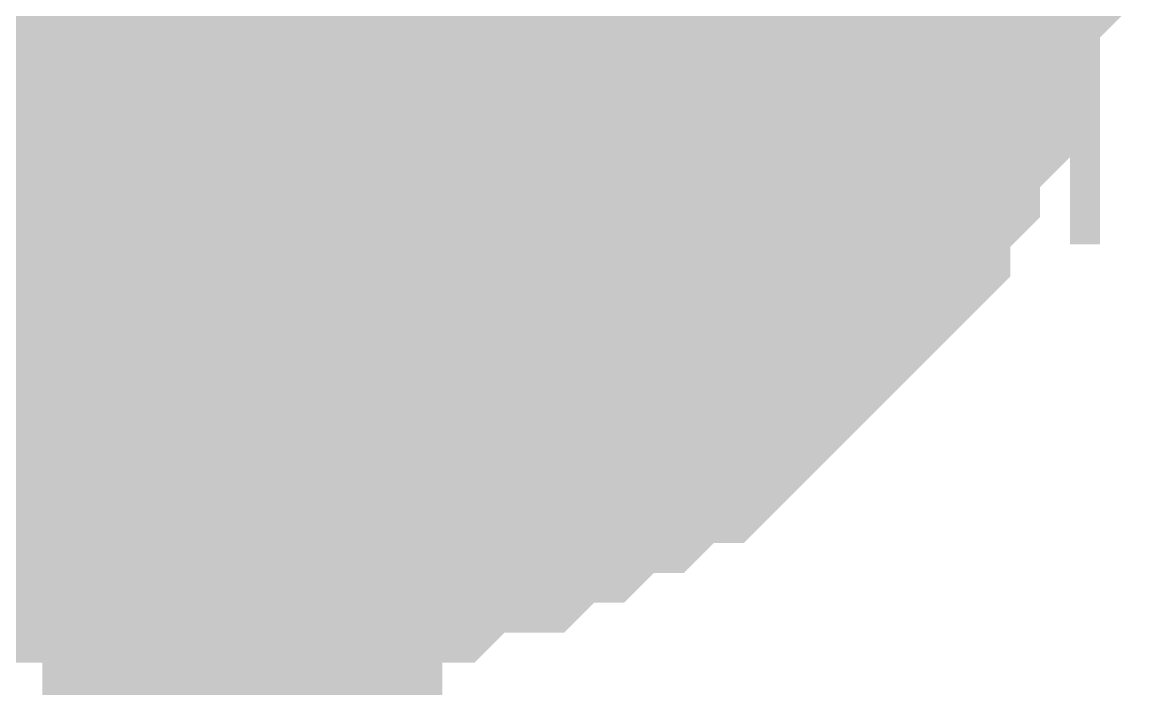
# Model space of a CAD drawing. Header units: inches. Extents: x 0 to 594, y 0 to 420.
# Drawn here: x 549.845 to 550.675, y 191.823 to 192.323 of the extents above; entities that cross this region are included whole.
import ezdxf

# ---------------------------------------------------------------- set-up
doc = ezdxf.new("R2010")
doc.units = ezdxf.units.IN
doc.layers.add('Sheet', color=255, linetype='Continuous')

msp = doc.modelspace()

# ---------------------------------------------------------------- linework, layer by layer
at = {"layer": 'Sheet'}
msp.add_lwpolyline([(549.74602, 192.50001, 0.508, 0.508, 1), (550.25402, 192.50001, 0.508, 0.508, 1)], format="xyseb", close=True, dxfattribs=at)
for points in [[(550.52511, 192.48507, 0.29972, 0.29972, 0), (550.52511, 192.46267, 0.29972, 0.29972, 0), (550.52511, 192.44027, 0.29972, 0.29972, 0), (550.52511, 192.41788, 0.29972, 0.29972, 0), (550.52511, 192.39548, 0.29972, 0.29972, 0), (550.50272, 192.37308, 0.29972, 0.29972, 0), (550.50272, 192.35068, 0.29972, 0.29972, 0), (550.50272, 192.30589, 0.29972, 0.29972, 0), (550.48032, 192.30589, 0.29972, 0.29972, 0), (550.48032, 192.28349, 0.29972, 0.29972, 0), (550.45792, 192.26109, 0.29972, 0.29972, 0), (550.45792, 192.23869, 0.29972, 0.29972, 0), (550.43552, 192.2163, 0.29972, 0.29972, 0), (550.43552, 192.1939, 0.29972, 0.29972, 0), (550.41312, 192.1715, 0.29972, 0.29972, 0), (550.39072, 192.1491, 0.29972, 0.29972, 0), (550.36833, 192.12671, 0.29972, 0.29972, 0), (550.36833, 192.12671, 0.29972, 0.29972, 0), (550.34593, 192.10431, 0.29972, 0.29972, 0), (550.32353, 192.08191, 0.29972, 0.29972, 0), (550.30113, 192.08191, 0.29972, 0.29972, 0), (550.27873, 192.05951, 0.29972, 0.29972, 0), (550.25634, 192.05951, 0.29972, 0.29972, 0), (550.23394, 192.03712, 0.29972, 0.29972, 0), (550.21154, 192.03712, 0.29972, 0.29972, 0), (550.18914, 192.01472, 0.29972, 0.29972, 0), (550.16674, 192.01472, 0.29972, 0.29972, 0), (550.14434, 192.01472, 0.29972, 0.29972, 0), (550.12195, 191.99232, 0.29972, 0.29972, 0), (550.09955, 191.99232, 0.29972, 0.29972, 0), (550.05475, 191.99232, 0.29972, 0.29972, 0), (550.03235, 191.99232, 0.29972, 0.29972, 0), (550.00996, 191.99232, 0.29972, 0.29972, 0)], [(550.52511, 192.48507, 0.29972, 0.29972, 0), (550.52511, 192.46267, 0.29972, 0.29972, 0), (550.52511, 192.44027, 0.29972, 0.29972, 0), (550.52511, 192.41788, 0.29972, 0.29972, 0), (550.52511, 192.39548, 0.29972, 0.29972, 0), (550.50272, 192.37308, 0.29972, 0.29972, 0), (550.50272, 192.35068, 0.29972, 0.29972, 0), (550.50272, 192.30589, 0.29972, 0.29972, 0), (550.48032, 192.30589, 0.29972, 0.29972, 0), (550.48032, 192.28349, 0.29972, 0.29972, 0), (550.45792, 192.26109, 0.29972, 0.29972, 0), (550.45792, 192.23869, 0.29972, 0.29972, 0), (550.43552, 192.2163, 0.29972, 0.29972, 0), (550.43552, 192.1939, 0.29972, 0.29972, 0), (550.41312, 192.1715, 0.29972, 0.29972, 0), (550.39072, 192.1491, 0.29972, 0.29972, 0), (550.36833, 192.12671, 0.29972, 0.29972, 0), (550.36833, 192.12671, 0.29972, 0.29972, 0), (550.34593, 192.10431, 0.29972, 0.29972, 0), (550.32353, 192.08191, 0.29972, 0.29972, 0), (550.30113, 192.08191, 0.29972, 0.29972, 0), (550.27873, 192.05951, 0.29972, 0.29972, 0), (550.25634, 192.05951, 0.29972, 0.29972, 0), (550.23394, 192.03712, 0.29972, 0.29972, 0), (550.21154, 192.03712, 0.29972, 0.29972, 0), (550.18914, 192.01472, 0.29972, 0.29972, 0), (550.16674, 192.01472, 0.29972, 0.29972, 0), (550.14434, 192.01472, 0.29972, 0.29972, 0), (550.12195, 191.99232, 0.29972, 0.29972, 0), (550.09955, 191.99232, 0.29972, 0.29972, 0), (550.05475, 191.99232, 0.29972, 0.29972, 0), (550.03235, 191.99232, 0.29972, 0.29972, 0), (550.00996, 191.99232, 0.29972, 0.29972, 0)], [(550.52511, 192.48507, 0.29972, 0.29972, 0), (550.52511, 192.46267, 0.29972, 0.29972, 0), (550.52511, 192.44027, 0.29972, 0.29972, 0), (550.52511, 192.41788, 0.29972, 0.29972, 0), (550.52511, 192.39548, 0.29972, 0.29972, 0), (550.50272, 192.37308, 0.29972, 0.29972, 0), (550.50272, 192.35068, 0.29972, 0.29972, 0), (550.50272, 192.30589, 0.29972, 0.29972, 0), (550.48032, 192.30589, 0.29972, 0.29972, 0), (550.48032, 192.28349, 0.29972, 0.29972, 0), (550.45792, 192.26109, 0.29972, 0.29972, 0), (550.45792, 192.23869, 0.29972, 0.29972, 0), (550.43552, 192.2163, 0.29972, 0.29972, 0), (550.43552, 192.1939, 0.29972, 0.29972, 0), (550.41312, 192.1715, 0.29972, 0.29972, 0), (550.39072, 192.1491, 0.29972, 0.29972, 0), (550.36833, 192.12671, 0.29972, 0.29972, 0), (550.36833, 192.12671, 0.29972, 0.29972, 0), (550.34593, 192.10431, 0.29972, 0.29972, 0), (550.32353, 192.08191, 0.29972, 0.29972, 0), (550.30113, 192.08191, 0.29972, 0.29972, 0), (550.27873, 192.05951, 0.29972, 0.29972, 0), (550.25634, 192.05951, 0.29972, 0.29972, 0), (550.23394, 192.03712, 0.29972, 0.29972, 0), (550.21154, 192.03712, 0.29972, 0.29972, 0), (550.18914, 192.01472, 0.29972, 0.29972, 0), (550.16674, 192.01472, 0.29972, 0.29972, 0), (550.14434, 192.01472, 0.29972, 0.29972, 0), (550.12195, 191.99232, 0.29972, 0.29972, 0), (550.09955, 191.99232, 0.29972, 0.29972, 0), (550.05475, 191.99232, 0.29972, 0.29972, 0), (550.03235, 191.99232, 0.29972, 0.29972, 0), (550.00996, 191.99232, 0.29972, 0.29972, 0)], [(550.00996, 188.38631, 0.29972, 0.29972, 0), (550.00996, 192.48507, 0.29972, 0.29972, 0)], [(550.52511, 192.48507, 0.29972, 0.29972, 0), (550.52511, 192.46267, 0.29972, 0.29972, 0), (550.52511, 192.44027, 0.29972, 0.29972, 0), (550.52511, 192.41788, 0.29972, 0.29972, 0), (550.52511, 192.39548, 0.29972, 0.29972, 0), (550.50272, 192.37308, 0.29972, 0.29972, 0), (550.50272, 192.35068, 0.29972, 0.29972, 0), (550.50272, 192.30589, 0.29972, 0.29972, 0), (550.48032, 192.30589, 0.29972, 0.29972, 0), (550.48032, 192.28349, 0.29972, 0.29972, 0), (550.45792, 192.26109, 0.29972, 0.29972, 0), (550.45792, 192.23869, 0.29972, 0.29972, 0), (550.43552, 192.2163, 0.29972, 0.29972, 0), (550.43552, 192.1939, 0.29972, 0.29972, 0), (550.41312, 192.1715, 0.29972, 0.29972, 0), (550.39072, 192.1491, 0.29972, 0.29972, 0), (550.36833, 192.12671, 0.29972, 0.29972, 0), (550.36833, 192.12671, 0.29972, 0.29972, 0), (550.34593, 192.10431, 0.29972, 0.29972, 0), (550.32353, 192.08191, 0.29972, 0.29972, 0), (550.30113, 192.08191, 0.29972, 0.29972, 0), (550.27873, 192.05951, 0.29972, 0.29972, 0), (550.25634, 192.05951, 0.29972, 0.29972, 0), (550.23394, 192.03712, 0.29972, 0.29972, 0), (550.21154, 192.03712, 0.29972, 0.29972, 0), (550.18914, 192.01472, 0.29972, 0.29972, 0), (550.16674, 192.01472, 0.29972, 0.29972, 0), (550.14434, 192.01472, 0.29972, 0.29972, 0), (550.12195, 191.99232, 0.29972, 0.29972, 0), (550.09955, 191.99232, 0.29972, 0.29972, 0), (550.05475, 191.99232, 0.29972, 0.29972, 0), (550.03235, 191.99232, 0.29972, 0.29972, 0), (550.00996, 191.99232, 0.29972, 0.29972, 0)], [(550.52511, 192.48507, 0.29972, 0.29972, 0), (550.52511, 192.46267, 0.29972, 0.29972, 0), (550.52511, 192.44027, 0.29972, 0.29972, 0), (550.52511, 192.41788, 0.29972, 0.29972, 0), (550.52511, 192.39548, 0.29972, 0.29972, 0), (550.50272, 192.37308, 0.29972, 0.29972, 0), (550.50272, 192.35068, 0.29972, 0.29972, 0), (550.50272, 192.30589, 0.29972, 0.29972, 0), (550.48032, 192.30589, 0.29972, 0.29972, 0), (550.48032, 192.28349, 0.29972, 0.29972, 0), (550.45792, 192.26109, 0.29972, 0.29972, 0), (550.45792, 192.23869, 0.29972, 0.29972, 0), (550.43552, 192.2163, 0.29972, 0.29972, 0), (550.43552, 192.1939, 0.29972, 0.29972, 0), (550.41312, 192.1715, 0.29972, 0.29972, 0), (550.39072, 192.1491, 0.29972, 0.29972, 0), (550.36833, 192.12671, 0.29972, 0.29972, 0), (550.36833, 192.12671, 0.29972, 0.29972, 0), (550.34593, 192.10431, 0.29972, 0.29972, 0), (550.32353, 192.08191, 0.29972, 0.29972, 0), (550.30113, 192.08191, 0.29972, 0.29972, 0), (550.27873, 192.05951, 0.29972, 0.29972, 0), (550.25634, 192.05951, 0.29972, 0.29972, 0), (550.23394, 192.03712, 0.29972, 0.29972, 0), (550.21154, 192.03712, 0.29972, 0.29972, 0), (550.18914, 192.01472, 0.29972, 0.29972, 0), (550.16674, 192.01472, 0.29972, 0.29972, 0), (550.14434, 192.01472, 0.29972, 0.29972, 0), (550.12195, 191.99232, 0.29972, 0.29972, 0), (550.09955, 191.99232, 0.29972, 0.29972, 0), (550.05475, 191.99232, 0.29972, 0.29972, 0), (550.03235, 191.99232, 0.29972, 0.29972, 0), (550.00996, 191.99232, 0.29972, 0.29972, 0)], [(550.52511, 192.48507, 0.29972, 0.29972, 0), (550.52511, 192.46267, 0.29972, 0.29972, 0), (550.52511, 192.44027, 0.29972, 0.29972, 0), (550.52511, 192.41788, 0.29972, 0.29972, 0), (550.52511, 192.39548, 0.29972, 0.29972, 0), (550.50272, 192.37308, 0.29972, 0.29972, 0), (550.50272, 192.35068, 0.29972, 0.29972, 0), (550.50272, 192.30589, 0.29972, 0.29972, 0), (550.48032, 192.30589, 0.29972, 0.29972, 0), (550.48032, 192.28349, 0.29972, 0.29972, 0), (550.45792, 192.26109, 0.29972, 0.29972, 0), (550.45792, 192.23869, 0.29972, 0.29972, 0), (550.43552, 192.2163, 0.29972, 0.29972, 0), (550.43552, 192.1939, 0.29972, 0.29972, 0), (550.41312, 192.1715, 0.29972, 0.29972, 0), (550.39072, 192.1491, 0.29972, 0.29972, 0), (550.36833, 192.12671, 0.29972, 0.29972, 0), (550.36833, 192.12671, 0.29972, 0.29972, 0), (550.34593, 192.10431, 0.29972, 0.29972, 0), (550.32353, 192.08191, 0.29972, 0.29972, 0), (550.30113, 192.08191, 0.29972, 0.29972, 0), (550.27873, 192.05951, 0.29972, 0.29972, 0), (550.25634, 192.05951, 0.29972, 0.29972, 0), (550.23394, 192.03712, 0.29972, 0.29972, 0), (550.21154, 192.03712, 0.29972, 0.29972, 0), (550.18914, 192.01472, 0.29972, 0.29972, 0), (550.16674, 192.01472, 0.29972, 0.29972, 0), (550.14434, 192.01472, 0.29972, 0.29972, 0), (550.12195, 191.99232, 0.29972, 0.29972, 0), (550.09955, 191.99232, 0.29972, 0.29972, 0), (550.05475, 191.99232, 0.29972, 0.29972, 0), (550.03235, 191.99232, 0.29972, 0.29972, 0), (550.00996, 191.99232, 0.29972, 0.29972, 0)], [(550.52511, 192.48507, 0.29972, 0.29972, 0), (550.52511, 192.46267, 0.29972, 0.29972, 0), (550.52511, 192.44027, 0.29972, 0.29972, 0), (550.52511, 192.41788, 0.29972, 0.29972, 0), (550.52511, 192.39548, 0.29972, 0.29972, 0), (550.50272, 192.37308, 0.29972, 0.29972, 0), (550.50272, 192.35068, 0.29972, 0.29972, 0), (550.50272, 192.30589, 0.29972, 0.29972, 0), (550.48032, 192.30589, 0.29972, 0.29972, 0), (550.48032, 192.28349, 0.29972, 0.29972, 0), (550.45792, 192.26109, 0.29972, 0.29972, 0), (550.45792, 192.23869, 0.29972, 0.29972, 0), (550.43552, 192.2163, 0.29972, 0.29972, 0), (550.43552, 192.1939, 0.29972, 0.29972, 0), (550.41312, 192.1715, 0.29972, 0.29972, 0), (550.39072, 192.1491, 0.29972, 0.29972, 0), (550.36833, 192.12671, 0.29972, 0.29972, 0), (550.36833, 192.12671, 0.29972, 0.29972, 0), (550.34593, 192.10431, 0.29972, 0.29972, 0), (550.32353, 192.08191, 0.29972, 0.29972, 0), (550.30113, 192.08191, 0.29972, 0.29972, 0), (550.27873, 192.05951, 0.29972, 0.29972, 0), (550.25634, 192.05951, 0.29972, 0.29972, 0), (550.23394, 192.03712, 0.29972, 0.29972, 0), (550.21154, 192.03712, 0.29972, 0.29972, 0), (550.18914, 192.01472, 0.29972, 0.29972, 0), (550.16674, 192.01472, 0.29972, 0.29972, 0), (550.14434, 192.01472, 0.29972, 0.29972, 0), (550.12195, 191.99232, 0.29972, 0.29972, 0), (550.09955, 191.99232, 0.29972, 0.29972, 0), (550.05475, 191.99232, 0.29972, 0.29972, 0), (550.03235, 191.99232, 0.29972, 0.29972, 0), (550.00996, 191.99232, 0.29972, 0.29972, 0)], [(550.52511, 192.48507, 0.29972, 0.29972, 0), (550.52511, 192.46267, 0.29972, 0.29972, 0), (550.52511, 192.44027, 0.29972, 0.29972, 0), (550.52511, 192.41788, 0.29972, 0.29972, 0), (550.52511, 192.39548, 0.29972, 0.29972, 0), (550.50272, 192.37308, 0.29972, 0.29972, 0), (550.50272, 192.35068, 0.29972, 0.29972, 0), (550.50272, 192.30589, 0.29972, 0.29972, 0), (550.48032, 192.30589, 0.29972, 0.29972, 0), (550.48032, 192.28349, 0.29972, 0.29972, 0), (550.45792, 192.26109, 0.29972, 0.29972, 0), (550.45792, 192.23869, 0.29972, 0.29972, 0), (550.43552, 192.2163, 0.29972, 0.29972, 0), (550.43552, 192.1939, 0.29972, 0.29972, 0), (550.41312, 192.1715, 0.29972, 0.29972, 0), (550.39072, 192.1491, 0.29972, 0.29972, 0), (550.36833, 192.12671, 0.29972, 0.29972, 0), (550.36833, 192.12671, 0.29972, 0.29972, 0), (550.34593, 192.10431, 0.29972, 0.29972, 0), (550.32353, 192.08191, 0.29972, 0.29972, 0), (550.30113, 192.08191, 0.29972, 0.29972, 0), (550.27873, 192.05951, 0.29972, 0.29972, 0), (550.25634, 192.05951, 0.29972, 0.29972, 0), (550.23394, 192.03712, 0.29972, 0.29972, 0), (550.21154, 192.03712, 0.29972, 0.29972, 0), (550.18914, 192.01472, 0.29972, 0.29972, 0), (550.16674, 192.01472, 0.29972, 0.29972, 0), (550.14434, 192.01472, 0.29972, 0.29972, 0), (550.12195, 191.99232, 0.29972, 0.29972, 0), (550.09955, 191.99232, 0.29972, 0.29972, 0), (550.05475, 191.99232, 0.29972, 0.29972, 0), (550.03235, 191.99232, 0.29972, 0.29972, 0), (550.00996, 191.99232, 0.29972, 0.29972, 0)], [(550.50272, 192.37308, 0.09906, 0.09906, 0), (550.50272, 192.35068, 0.09906, 0.09906, 0), (550.50272, 192.30589, 0.09906, 0.09906, 0), (550.48032, 192.30589, 0.09906, 0.09906, 0), (550.48032, 192.28349, 0.09906, 0.09906, 0), (550.45792, 192.26109, 0.09906, 0.09906, 0), (550.45792, 192.23869, 0.09906, 0.09906, 0), (550.43552, 192.2163, 0.09906, 0.09906, 0), (550.43552, 192.1939, 0.09906, 0.09906, 0), (550.41312, 192.1715, 0.09906, 0.09906, 0), (550.39072, 192.1491, 0.09906, 0.09906, 0), (550.36833, 192.12671, 0.09906, 0.09906, 0), (550.36833, 192.12671, 0.09906, 0.09906, 0), (550.34593, 192.10431, 0.09906, 0.09906, 0), (550.32353, 192.08191, 0.09906, 0.09906, 0), (550.30113, 192.08191, 0.09906, 0.09906, 0), (550.27873, 192.05951, 0.09906, 0.09906, 0), (550.25634, 192.05951, 0.09906, 0.09906, 0), (550.23394, 192.03712, 0.09906, 0.09906, 0), (550.21154, 192.03712, 0.09906, 0.09906, 0), (550.18914, 192.01472, 0.09906, 0.09906, 0), (550.16674, 192.01472, 0.09906, 0.09906, 0), (550.14434, 192.01472, 0.09906, 0.09906, 0), (550.12195, 191.99232, 0.09906, 0.09906, 0), (550.09955, 191.99232, 0.09906, 0.09906, 0), (550.05475, 191.99232, 0.09906, 0.09906, 0), (550.03235, 191.99232, 0.09906, 0.09906, 0), (550.00996, 191.99232, 0.09906, 0.09906, 0)], [(550.50272, 192.37308, 0.09906, 0.09906, 0), (550.50272, 192.35068, 0.09906, 0.09906, 0), (550.50272, 192.30589, 0.09906, 0.09906, 0), (550.48032, 192.30589, 0.09906, 0.09906, 0), (550.48032, 192.28349, 0.09906, 0.09906, 0), (550.45792, 192.26109, 0.09906, 0.09906, 0), (550.45792, 192.23869, 0.09906, 0.09906, 0), (550.43552, 192.2163, 0.09906, 0.09906, 0), (550.43552, 192.1939, 0.09906, 0.09906, 0), (550.41312, 192.1715, 0.09906, 0.09906, 0), (550.39072, 192.1491, 0.09906, 0.09906, 0), (550.36833, 192.12671, 0.09906, 0.09906, 0), (550.36833, 192.12671, 0.09906, 0.09906, 0), (550.34593, 192.10431, 0.09906, 0.09906, 0), (550.32353, 192.08191, 0.09906, 0.09906, 0), (550.30113, 192.08191, 0.09906, 0.09906, 0), (550.27873, 192.05951, 0.09906, 0.09906, 0), (550.25634, 192.05951, 0.09906, 0.09906, 0), (550.23394, 192.03712, 0.09906, 0.09906, 0), (550.21154, 192.03712, 0.09906, 0.09906, 0), (550.18914, 192.01472, 0.09906, 0.09906, 0), (550.16674, 192.01472, 0.09906, 0.09906, 0), (550.14434, 192.01472, 0.09906, 0.09906, 0), (550.12195, 191.99232, 0.09906, 0.09906, 0), (550.09955, 191.99232, 0.09906, 0.09906, 0), (550.05475, 191.99232, 0.09906, 0.09906, 0), (550.03235, 191.99232, 0.09906, 0.09906, 0), (550.00996, 191.99232, 0.09906, 0.09906, 0)], [(550.50272, 192.37308, 0.09906, 0.09906, 0), (550.50272, 192.35068, 0.09906, 0.09906, 0), (550.50272, 192.30589, 0.09906, 0.09906, 0), (550.48032, 192.30589, 0.09906, 0.09906, 0), (550.48032, 192.28349, 0.09906, 0.09906, 0), (550.45792, 192.26109, 0.09906, 0.09906, 0), (550.45792, 192.23869, 0.09906, 0.09906, 0), (550.43552, 192.2163, 0.09906, 0.09906, 0), (550.43552, 192.1939, 0.09906, 0.09906, 0), (550.41312, 192.1715, 0.09906, 0.09906, 0), (550.39072, 192.1491, 0.09906, 0.09906, 0), (550.36833, 192.12671, 0.09906, 0.09906, 0), (550.36833, 192.12671, 0.09906, 0.09906, 0), (550.34593, 192.10431, 0.09906, 0.09906, 0), (550.32353, 192.08191, 0.09906, 0.09906, 0), (550.30113, 192.08191, 0.09906, 0.09906, 0), (550.27873, 192.05951, 0.09906, 0.09906, 0), (550.25634, 192.05951, 0.09906, 0.09906, 0), (550.23394, 192.03712, 0.09906, 0.09906, 0), (550.21154, 192.03712, 0.09906, 0.09906, 0), (550.18914, 192.01472, 0.09906, 0.09906, 0), (550.16674, 192.01472, 0.09906, 0.09906, 0), (550.14434, 192.01472, 0.09906, 0.09906, 0), (550.12195, 191.99232, 0.09906, 0.09906, 0), (550.09955, 191.99232, 0.09906, 0.09906, 0), (550.05475, 191.99232, 0.09906, 0.09906, 0), (550.03235, 191.99232, 0.09906, 0.09906, 0), (550.00996, 191.99232, 0.09906, 0.09906, 0)], [(550.50272, 192.37308, 0.09906, 0.09906, 0), (550.50272, 192.35068, 0.09906, 0.09906, 0), (550.50272, 192.30589, 0.09906, 0.09906, 0), (550.48032, 192.30589, 0.09906, 0.09906, 0), (550.48032, 192.28349, 0.09906, 0.09906, 0), (550.45792, 192.26109, 0.09906, 0.09906, 0), (550.45792, 192.23869, 0.09906, 0.09906, 0), (550.43552, 192.2163, 0.09906, 0.09906, 0), (550.43552, 192.1939, 0.09906, 0.09906, 0), (550.41312, 192.1715, 0.09906, 0.09906, 0), (550.39072, 192.1491, 0.09906, 0.09906, 0), (550.36833, 192.12671, 0.09906, 0.09906, 0), (550.36833, 192.12671, 0.09906, 0.09906, 0), (550.34593, 192.10431, 0.09906, 0.09906, 0), (550.32353, 192.08191, 0.09906, 0.09906, 0), (550.30113, 192.08191, 0.09906, 0.09906, 0), (550.27873, 192.05951, 0.09906, 0.09906, 0), (550.25634, 192.05951, 0.09906, 0.09906, 0), (550.23394, 192.03712, 0.09906, 0.09906, 0), (550.21154, 192.03712, 0.09906, 0.09906, 0), (550.18914, 192.01472, 0.09906, 0.09906, 0), (550.16674, 192.01472, 0.09906, 0.09906, 0), (550.14434, 192.01472, 0.09906, 0.09906, 0), (550.12195, 191.99232, 0.09906, 0.09906, 0), (550.09955, 191.99232, 0.09906, 0.09906, 0), (550.05475, 191.99232, 0.09906, 0.09906, 0), (550.03235, 191.99232, 0.09906, 0.09906, 0), (550.00996, 191.99232, 0.09906, 0.09906, 0)], [(550.50272, 192.37308, 0.09906, 0.09906, 0), (550.50272, 192.35068, 0.09906, 0.09906, 0), (550.50272, 192.30589, 0.09906, 0.09906, 0), (550.48032, 192.30589, 0.09906, 0.09906, 0), (550.48032, 192.28349, 0.09906, 0.09906, 0), (550.45792, 192.26109, 0.09906, 0.09906, 0), (550.45792, 192.23869, 0.09906, 0.09906, 0), (550.43552, 192.2163, 0.09906, 0.09906, 0), (550.43552, 192.1939, 0.09906, 0.09906, 0), (550.41312, 192.1715, 0.09906, 0.09906, 0), (550.39072, 192.1491, 0.09906, 0.09906, 0), (550.36833, 192.12671, 0.09906, 0.09906, 0), (550.36833, 192.12671, 0.09906, 0.09906, 0), (550.34593, 192.10431, 0.09906, 0.09906, 0), (550.32353, 192.08191, 0.09906, 0.09906, 0), (550.30113, 192.08191, 0.09906, 0.09906, 0), (550.27873, 192.05951, 0.09906, 0.09906, 0), (550.25634, 192.05951, 0.09906, 0.09906, 0), (550.23394, 192.03712, 0.09906, 0.09906, 0), (550.21154, 192.03712, 0.09906, 0.09906, 0), (550.18914, 192.01472, 0.09906, 0.09906, 0), (550.16674, 192.01472, 0.09906, 0.09906, 0), (550.14434, 192.01472, 0.09906, 0.09906, 0), (550.12195, 191.99232, 0.09906, 0.09906, 0), (550.09955, 191.99232, 0.09906, 0.09906, 0), (550.05475, 191.99232, 0.09906, 0.09906, 0), (550.03235, 191.99232, 0.09906, 0.09906, 0), (550.00996, 191.99232, 0.09906, 0.09906, 0)], [(550.50272, 192.37308, 0.09906, 0.09906, 0), (550.50272, 192.35068, 0.09906, 0.09906, 0), (550.50272, 192.30589, 0.09906, 0.09906, 0), (550.48032, 192.30589, 0.09906, 0.09906, 0), (550.48032, 192.28349, 0.09906, 0.09906, 0), (550.45792, 192.26109, 0.09906, 0.09906, 0), (550.45792, 192.23869, 0.09906, 0.09906, 0), (550.43552, 192.2163, 0.09906, 0.09906, 0), (550.43552, 192.1939, 0.09906, 0.09906, 0), (550.41312, 192.1715, 0.09906, 0.09906, 0), (550.39072, 192.1491, 0.09906, 0.09906, 0), (550.36833, 192.12671, 0.09906, 0.09906, 0), (550.36833, 192.12671, 0.09906, 0.09906, 0), (550.34593, 192.10431, 0.09906, 0.09906, 0), (550.32353, 192.08191, 0.09906, 0.09906, 0), (550.30113, 192.08191, 0.09906, 0.09906, 0), (550.27873, 192.05951, 0.09906, 0.09906, 0), (550.25634, 192.05951, 0.09906, 0.09906, 0), (550.23394, 192.03712, 0.09906, 0.09906, 0), (550.21154, 192.03712, 0.09906, 0.09906, 0), (550.18914, 192.01472, 0.09906, 0.09906, 0), (550.16674, 192.01472, 0.09906, 0.09906, 0), (550.14434, 192.01472, 0.09906, 0.09906, 0), (550.12195, 191.99232, 0.09906, 0.09906, 0), (550.09955, 191.99232, 0.09906, 0.09906, 0), (550.05475, 191.99232, 0.09906, 0.09906, 0), (550.03235, 191.99232, 0.09906, 0.09906, 0), (550.00996, 191.99232, 0.09906, 0.09906, 0)], [(550.50272, 192.37308, 0.09906, 0.09906, 0), (550.50272, 192.35068, 0.09906, 0.09906, 0), (550.50272, 192.30589, 0.09906, 0.09906, 0), (550.48032, 192.30589, 0.09906, 0.09906, 0), (550.48032, 192.28349, 0.09906, 0.09906, 0), (550.45792, 192.26109, 0.09906, 0.09906, 0), (550.45792, 192.23869, 0.09906, 0.09906, 0), (550.43552, 192.2163, 0.09906, 0.09906, 0), (550.43552, 192.1939, 0.09906, 0.09906, 0), (550.41312, 192.1715, 0.09906, 0.09906, 0), (550.39072, 192.1491, 0.09906, 0.09906, 0), (550.36833, 192.12671, 0.09906, 0.09906, 0), (550.36833, 192.12671, 0.09906, 0.09906, 0), (550.34593, 192.10431, 0.09906, 0.09906, 0), (550.32353, 192.08191, 0.09906, 0.09906, 0), (550.30113, 192.08191, 0.09906, 0.09906, 0), (550.27873, 192.05951, 0.09906, 0.09906, 0), (550.25634, 192.05951, 0.09906, 0.09906, 0), (550.23394, 192.03712, 0.09906, 0.09906, 0), (550.21154, 192.03712, 0.09906, 0.09906, 0), (550.18914, 192.01472, 0.09906, 0.09906, 0), (550.16674, 192.01472, 0.09906, 0.09906, 0), (550.14434, 192.01472, 0.09906, 0.09906, 0), (550.12195, 191.99232, 0.09906, 0.09906, 0), (550.09955, 191.99232, 0.09906, 0.09906, 0), (550.05475, 191.99232, 0.09906, 0.09906, 0), (550.03235, 191.99232, 0.09906, 0.09906, 0), (550.00996, 191.99232, 0.09906, 0.09906, 0)], [(550.50272, 192.37308, 0.09906, 0.09906, 0), (550.50272, 192.35068, 0.09906, 0.09906, 0), (550.50272, 192.30589, 0.09906, 0.09906, 0), (550.48032, 192.30589, 0.09906, 0.09906, 0), (550.48032, 192.28349, 0.09906, 0.09906, 0), (550.45792, 192.26109, 0.09906, 0.09906, 0), (550.45792, 192.23869, 0.09906, 0.09906, 0), (550.43552, 192.2163, 0.09906, 0.09906, 0), (550.43552, 192.1939, 0.09906, 0.09906, 0), (550.41312, 192.1715, 0.09906, 0.09906, 0), (550.39072, 192.1491, 0.09906, 0.09906, 0), (550.36833, 192.12671, 0.09906, 0.09906, 0), (550.36833, 192.12671, 0.09906, 0.09906, 0), (550.34593, 192.10431, 0.09906, 0.09906, 0), (550.32353, 192.08191, 0.09906, 0.09906, 0), (550.30113, 192.08191, 0.09906, 0.09906, 0), (550.27873, 192.05951, 0.09906, 0.09906, 0), (550.25634, 192.05951, 0.09906, 0.09906, 0), (550.23394, 192.03712, 0.09906, 0.09906, 0), (550.21154, 192.03712, 0.09906, 0.09906, 0), (550.18914, 192.01472, 0.09906, 0.09906, 0), (550.16674, 192.01472, 0.09906, 0.09906, 0), (550.14434, 192.01472, 0.09906, 0.09906, 0), (550.12195, 191.99232, 0.09906, 0.09906, 0), (550.09955, 191.99232, 0.09906, 0.09906, 0), (550.05475, 191.99232, 0.09906, 0.09906, 0), (550.03235, 191.99232, 0.09906, 0.09906, 0), (550.00996, 191.99232, 0.09906, 0.09906, 0)], [(550.00996, 191.99232, 0.29972, 0.29972, 0), (549.98756, 191.99232, 0.29972, 0.29972, 0), (549.96516, 191.99232, 0.29972, 0.29972, 0), (549.92036, 191.99232, 0.29972, 0.29972, 0), (549.89796, 191.99232, 0.29972, 0.29972, 0), (549.87557, 192.01472, 0.29972, 0.29972, 0), (549.85317, 192.01472, 0.29972, 0.29972, 0), (549.83077, 192.01472, 0.29972, 0.29972, 0), (549.80837, 192.03712, 0.29972, 0.29972, 0), (549.78597, 192.03712, 0.29972, 0.29972, 0), (549.76358, 192.05951, 0.29972, 0.29972, 0), (549.74118, 192.05951, 0.29972, 0.29972, 0), (549.71878, 192.08191, 0.29972, 0.29972, 0), (549.69638, 192.08191, 0.29972, 0.29972, 0), (549.67398, 192.10431, 0.29972, 0.29972, 0)], [(550.00996, 191.99232, 0.29972, 0.29972, 0), (549.98756, 191.99232, 0.29972, 0.29972, 0), (549.96516, 191.99232, 0.29972, 0.29972, 0), (549.92036, 191.99232, 0.29972, 0.29972, 0), (549.89796, 191.99232, 0.29972, 0.29972, 0), (549.87557, 192.01472, 0.29972, 0.29972, 0), (549.85317, 192.01472, 0.29972, 0.29972, 0), (549.83077, 192.01472, 0.29972, 0.29972, 0), (549.80837, 192.03712, 0.29972, 0.29972, 0), (549.78597, 192.03712, 0.29972, 0.29972, 0), (549.76358, 192.05951, 0.29972, 0.29972, 0), (549.74118, 192.05951, 0.29972, 0.29972, 0), (549.71878, 192.08191, 0.29972, 0.29972, 0), (549.69638, 192.08191, 0.29972, 0.29972, 0), (549.67398, 192.10431, 0.29972, 0.29972, 0)], [(550.00996, 191.99232, 0.29972, 0.29972, 0), (549.98756, 191.99232, 0.29972, 0.29972, 0), (549.96516, 191.99232, 0.29972, 0.29972, 0), (549.92036, 191.99232, 0.29972, 0.29972, 0), (549.89796, 191.99232, 0.29972, 0.29972, 0), (549.87557, 192.01472, 0.29972, 0.29972, 0), (549.85317, 192.01472, 0.29972, 0.29972, 0), (549.83077, 192.01472, 0.29972, 0.29972, 0), (549.80837, 192.03712, 0.29972, 0.29972, 0), (549.78597, 192.03712, 0.29972, 0.29972, 0), (549.76358, 192.05951, 0.29972, 0.29972, 0), (549.74118, 192.05951, 0.29972, 0.29972, 0), (549.71878, 192.08191, 0.29972, 0.29972, 0), (549.69638, 192.08191, 0.29972, 0.29972, 0), (549.67398, 192.10431, 0.29972, 0.29972, 0)], [(550.00996, 191.99232, 0.29972, 0.29972, 0), (549.98756, 191.99232, 0.29972, 0.29972, 0), (549.96516, 191.99232, 0.29972, 0.29972, 0), (549.92036, 191.99232, 0.29972, 0.29972, 0), (549.89796, 191.99232, 0.29972, 0.29972, 0), (549.87557, 192.01472, 0.29972, 0.29972, 0), (549.85317, 192.01472, 0.29972, 0.29972, 0), (549.83077, 192.01472, 0.29972, 0.29972, 0), (549.80837, 192.03712, 0.29972, 0.29972, 0), (549.78597, 192.03712, 0.29972, 0.29972, 0), (549.76358, 192.05951, 0.29972, 0.29972, 0), (549.74118, 192.05951, 0.29972, 0.29972, 0), (549.71878, 192.08191, 0.29972, 0.29972, 0), (549.69638, 192.08191, 0.29972, 0.29972, 0), (549.67398, 192.10431, 0.29972, 0.29972, 0)], [(550.00996, 191.99232, 0.29972, 0.29972, 0), (549.98756, 191.99232, 0.29972, 0.29972, 0), (549.96516, 191.99232, 0.29972, 0.29972, 0), (549.92036, 191.99232, 0.29972, 0.29972, 0), (549.89796, 191.99232, 0.29972, 0.29972, 0), (549.87557, 192.01472, 0.29972, 0.29972, 0), (549.85317, 192.01472, 0.29972, 0.29972, 0), (549.83077, 192.01472, 0.29972, 0.29972, 0), (549.80837, 192.03712, 0.29972, 0.29972, 0), (549.78597, 192.03712, 0.29972, 0.29972, 0), (549.76358, 192.05951, 0.29972, 0.29972, 0), (549.74118, 192.05951, 0.29972, 0.29972, 0), (549.71878, 192.08191, 0.29972, 0.29972, 0), (549.69638, 192.08191, 0.29972, 0.29972, 0), (549.67398, 192.10431, 0.29972, 0.29972, 0)], [(550.00996, 191.99232, 0.29972, 0.29972, 0), (549.98756, 191.99232, 0.29972, 0.29972, 0), (549.96516, 191.99232, 0.29972, 0.29972, 0), (549.92036, 191.99232, 0.29972, 0.29972, 0), (549.89796, 191.99232, 0.29972, 0.29972, 0), (549.87557, 192.01472, 0.29972, 0.29972, 0), (549.85317, 192.01472, 0.29972, 0.29972, 0), (549.83077, 192.01472, 0.29972, 0.29972, 0), (549.80837, 192.03712, 0.29972, 0.29972, 0), (549.78597, 192.03712, 0.29972, 0.29972, 0), (549.76358, 192.05951, 0.29972, 0.29972, 0), (549.74118, 192.05951, 0.29972, 0.29972, 0), (549.71878, 192.08191, 0.29972, 0.29972, 0), (549.69638, 192.08191, 0.29972, 0.29972, 0), (549.67398, 192.10431, 0.29972, 0.29972, 0)], [(550.00996, 191.99232, 0.29972, 0.29972, 0), (549.98756, 191.99232, 0.29972, 0.29972, 0), (549.96516, 191.99232, 0.29972, 0.29972, 0), (549.92036, 191.99232, 0.29972, 0.29972, 0), (549.89796, 191.99232, 0.29972, 0.29972, 0), (549.87557, 192.01472, 0.29972, 0.29972, 0), (549.85317, 192.01472, 0.29972, 0.29972, 0), (549.83077, 192.01472, 0.29972, 0.29972, 0), (549.80837, 192.03712, 0.29972, 0.29972, 0), (549.78597, 192.03712, 0.29972, 0.29972, 0), (549.76358, 192.05951, 0.29972, 0.29972, 0), (549.74118, 192.05951, 0.29972, 0.29972, 0), (549.71878, 192.08191, 0.29972, 0.29972, 0), (549.69638, 192.08191, 0.29972, 0.29972, 0), (549.67398, 192.10431, 0.29972, 0.29972, 0)], [(550.00996, 191.99232, 0.29972, 0.29972, 0), (549.98756, 191.99232, 0.29972, 0.29972, 0), (549.96516, 191.99232, 0.29972, 0.29972, 0), (549.92036, 191.99232, 0.29972, 0.29972, 0), (549.89796, 191.99232, 0.29972, 0.29972, 0), (549.87557, 192.01472, 0.29972, 0.29972, 0), (549.85317, 192.01472, 0.29972, 0.29972, 0), (549.83077, 192.01472, 0.29972, 0.29972, 0), (549.80837, 192.03712, 0.29972, 0.29972, 0), (549.78597, 192.03712, 0.29972, 0.29972, 0), (549.76358, 192.05951, 0.29972, 0.29972, 0), (549.74118, 192.05951, 0.29972, 0.29972, 0), (549.71878, 192.08191, 0.29972, 0.29972, 0), (549.69638, 192.08191, 0.29972, 0.29972, 0), (549.67398, 192.10431, 0.29972, 0.29972, 0)], [(550.00996, 191.99232, 0.09906, 0.09906, 0), (549.98756, 191.99232, 0.09906, 0.09906, 0), (549.96516, 191.99232, 0.09906, 0.09906, 0), (549.92036, 191.99232, 0.09906, 0.09906, 0), (549.89796, 191.99232, 0.09906, 0.09906, 0), (549.87557, 192.01472, 0.09906, 0.09906, 0), (549.85317, 192.01472, 0.09906, 0.09906, 0), (549.83077, 192.01472, 0.09906, 0.09906, 0), (549.80837, 192.03712, 0.09906, 0.09906, 0), (549.78597, 192.03712, 0.09906, 0.09906, 0)], [(550.00996, 191.99232, 0.09906, 0.09906, 0), (549.98756, 191.99232, 0.09906, 0.09906, 0), (549.96516, 191.99232, 0.09906, 0.09906, 0), (549.92036, 191.99232, 0.09906, 0.09906, 0), (549.89796, 191.99232, 0.09906, 0.09906, 0), (549.87557, 192.01472, 0.09906, 0.09906, 0), (549.85317, 192.01472, 0.09906, 0.09906, 0), (549.83077, 192.01472, 0.09906, 0.09906, 0), (549.80837, 192.03712, 0.09906, 0.09906, 0), (549.78597, 192.03712, 0.09906, 0.09906, 0)], [(550.00996, 191.99232, 0.09906, 0.09906, 0), (549.98756, 191.99232, 0.09906, 0.09906, 0), (549.96516, 191.99232, 0.09906, 0.09906, 0), (549.92036, 191.99232, 0.09906, 0.09906, 0), (549.89796, 191.99232, 0.09906, 0.09906, 0), (549.87557, 192.01472, 0.09906, 0.09906, 0), (549.85317, 192.01472, 0.09906, 0.09906, 0), (549.83077, 192.01472, 0.09906, 0.09906, 0), (549.80837, 192.03712, 0.09906, 0.09906, 0), (549.78597, 192.03712, 0.09906, 0.09906, 0)], [(550.00996, 191.99232, 0.09906, 0.09906, 0), (549.98756, 191.99232, 0.09906, 0.09906, 0), (549.96516, 191.99232, 0.09906, 0.09906, 0), (549.92036, 191.99232, 0.09906, 0.09906, 0), (549.89796, 191.99232, 0.09906, 0.09906, 0), (549.87557, 192.01472, 0.09906, 0.09906, 0), (549.85317, 192.01472, 0.09906, 0.09906, 0), (549.83077, 192.01472, 0.09906, 0.09906, 0), (549.80837, 192.03712, 0.09906, 0.09906, 0), (549.78597, 192.03712, 0.09906, 0.09906, 0)], [(550.00996, 191.99232, 0.09906, 0.09906, 0), (549.98756, 191.99232, 0.09906, 0.09906, 0), (549.96516, 191.99232, 0.09906, 0.09906, 0), (549.92036, 191.99232, 0.09906, 0.09906, 0), (549.89796, 191.99232, 0.09906, 0.09906, 0), (549.87557, 192.01472, 0.09906, 0.09906, 0), (549.85317, 192.01472, 0.09906, 0.09906, 0), (549.83077, 192.01472, 0.09906, 0.09906, 0), (549.80837, 192.03712, 0.09906, 0.09906, 0), (549.78597, 192.03712, 0.09906, 0.09906, 0)], [(550.00996, 191.99232, 0.09906, 0.09906, 0), (549.98756, 191.99232, 0.09906, 0.09906, 0), (549.96516, 191.99232, 0.09906, 0.09906, 0), (549.92036, 191.99232, 0.09906, 0.09906, 0), (549.89796, 191.99232, 0.09906, 0.09906, 0), (549.87557, 192.01472, 0.09906, 0.09906, 0), (549.85317, 192.01472, 0.09906, 0.09906, 0), (549.83077, 192.01472, 0.09906, 0.09906, 0), (549.80837, 192.03712, 0.09906, 0.09906, 0), (549.78597, 192.03712, 0.09906, 0.09906, 0)], [(550.00996, 191.99232, 0.09906, 0.09906, 0), (549.98756, 191.99232, 0.09906, 0.09906, 0), (549.96516, 191.99232, 0.09906, 0.09906, 0), (549.92036, 191.99232, 0.09906, 0.09906, 0), (549.89796, 191.99232, 0.09906, 0.09906, 0), (549.87557, 192.01472, 0.09906, 0.09906, 0), (549.85317, 192.01472, 0.09906, 0.09906, 0), (549.83077, 192.01472, 0.09906, 0.09906, 0), (549.80837, 192.03712, 0.09906, 0.09906, 0), (549.78597, 192.03712, 0.09906, 0.09906, 0)], [(550.00996, 191.99232, 0.09906, 0.09906, 0), (549.98756, 191.99232, 0.09906, 0.09906, 0), (549.96516, 191.99232, 0.09906, 0.09906, 0), (549.92036, 191.99232, 0.09906, 0.09906, 0), (549.89796, 191.99232, 0.09906, 0.09906, 0), (549.87557, 192.01472, 0.09906, 0.09906, 0), (549.85317, 192.01472, 0.09906, 0.09906, 0), (549.83077, 192.01472, 0.09906, 0.09906, 0), (549.80837, 192.03712, 0.09906, 0.09906, 0), (549.78597, 192.03712, 0.09906, 0.09906, 0)]]:
    msp.add_lwpolyline(points, format="xyseb", dxfattribs=at)

doc.saveas('drawing.dxf')
